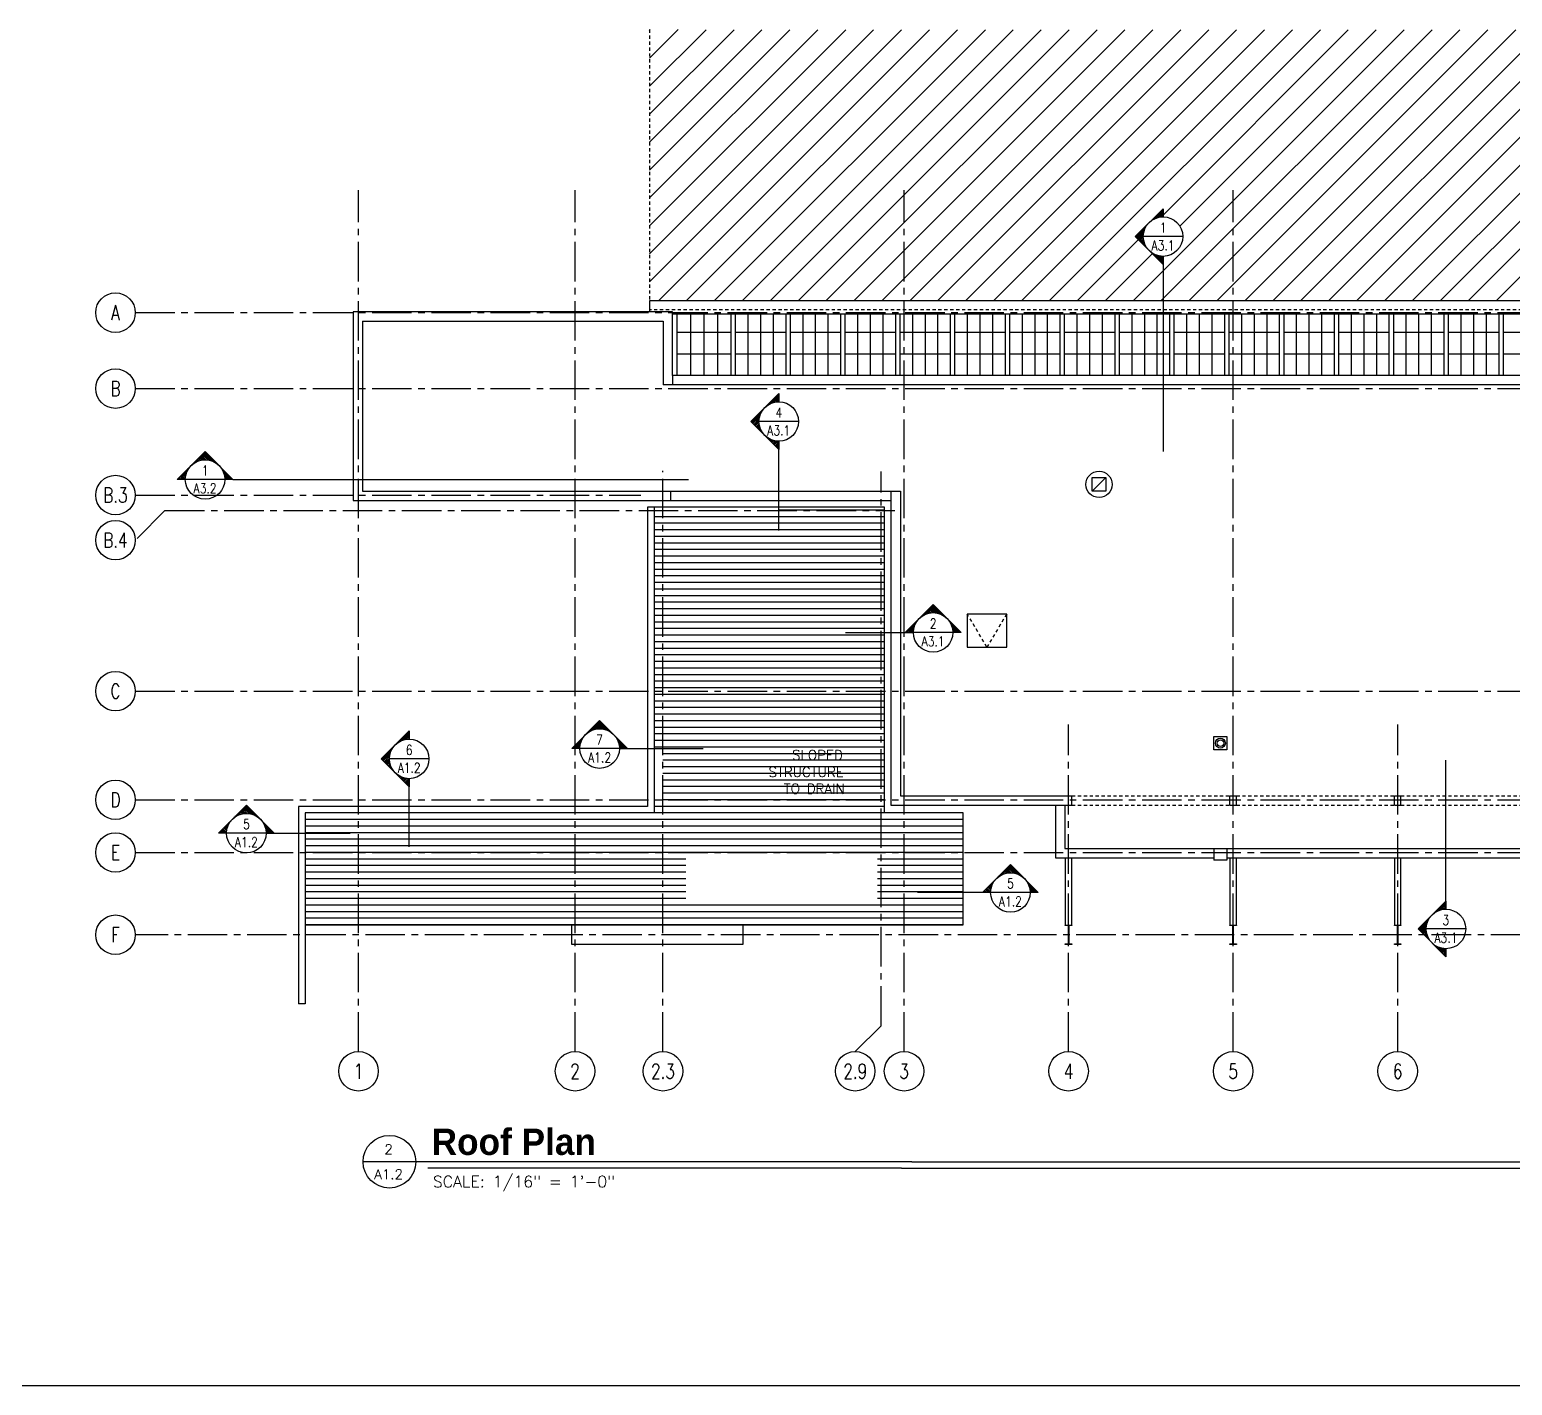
# Model space of a CAD drawing. Header units: inches. Extents: x 0 to 10293, y 0 to 4182.
# Drawn here: x 7161 to 8513, y 0 to 1236 of the extents above; entities that cross this region are included whole.
import ezdxf
from ezdxf.enums import TextEntityAlignment as Align

# ---------------------------------------------------------------- set-up
doc = ezdxf.new("R2010")
doc.units = ezdxf.units.IN
doc.header["$LTSCALE"] = 48
doc.header["$MEASUREMENT"] = 0
doc.linetypes.add('CENTER2', pattern=[1.125, 0.75, -0.125, 0.125, -0.125])
doc.linetypes.add('HIDDEN3', pattern=[0.1125, 0.0625, -0.05])
doc.styles.add('BOLD', font='bold.shx', dxfattribs={"height": 18})
doc.styles.add('NOTES', font='simplex.shx')
doc.styles.add('SIMPLEX', font='SIMPLEX.SHX')

# ---------------------------------------------------------------- blocks, each defined once
blk = doc.blocks.new('STDTITLE')
at = {"color": 5}
blk.add_line((10.421, 0), (0, 0), dxfattribs=at)
at = {"color": 4}
blk.add_line((10.225, -0.12), (1.227, -0.12), dxfattribs=at)
at = {"color": 5}
blk.add_circle((0.5, 0), 0.5, dxfattribs=at)
at = {"color": 4, "flags": 12}
for tag, p, height, style in [('TITLE2', (1.302, 0.78), 0.5, 'BOLD'), ('TITLE1', (1.302, 0.128), 0.5, 'BOLD'), ('SCALE', (1.326, -0.486), 0.219, 'SIMPLEX')]:
    blk.add_attdef(tag, p, '', height=height, dxfattribs=dict(at, style=style))
at = {"color": 4, "style": 'SIMPLEX', "flags": 12}
for tag, p in [('INFORMATION3', (10.222, 0.791)), ('INFORMATION2', (10.222, 0.462)), ('INFORMATION1', (10.222, 0.133))]:
    blk.add_attdef(tag, text='', height=0.188, dxfattribs=at).set_placement(p, align=Align.RIGHT)
blk.add_attdef('DETNO', text='', height=0.188, dxfattribs=at).set_placement((0.484, 0.142), align=Align.CENTER)
blk.add_attdef('SHTNO', text='', height=0.188, dxfattribs=at).set_placement((0.484, -0.145), align=Align.TOP_CENTER)
blk = doc.blocks.new('WallSection-Tag-Up')
at = {"color": 3}
for p, q in [((-0.265, 0), (0, 0.265)), ((-0.117, 0.147), (-0.118, 0.148)), ((-0.108, 0.153), (-0.11, 0.155)), ((-0.099, 0.159), (-0.103, 0.163)), ((-0.09, 0.165), (-0.095, 0.17)), ((-0.08, 0.17), (-0.088, 0.178)), ((-0.069, 0.174), (-0.08, 0.185)), ((-0.058, 0.178), (-0.072, 0.193)), ((-0.046, 0.182), (-0.065, 0.2)), ((-0.034, 0.185), (-0.057, 0.208)), ((-0.021, 0.186), (-0.05, 0.215)), ((-0.007, 0.188), (-0.042, 0.223)), ((0.008, 0.187), (-0.035, 0.231)), ((0.025, 0.186), (-0.027, 0.238)), ((0.043, 0.183), (-0.02, 0.246)), ((0.065, 0.176), (-0.012, 0.253)), ((0.093, 0.163), (-0.005, 0.261)), ((0, 0.265), (0.265, 0)), ((-0.188, 0), (-0.265, 0)), ((-0.241, 0), (-0.253, 0.012)), ((-0.226, 0), (-0.246, 0.02)), ((-0.211, 0), (-0.238, 0.027)), ((-0.196, 0), (-0.231, 0.035)), ((-0.188, 0.007), (-0.223, 0.042)), ((-0.186, 0.021), (-0.215, 0.05)), ((-0.185, 0.034), (-0.208, 0.057)), ((-0.182, 0.046), (-0.2, 0.065)), ((-0.178, 0.058), (-0.193, 0.072)), ((0.188, 0), (-0.188, 0)), ((-0.174, 0.069), (-0.185, 0.08)), ((-0.17, 0.08), (-0.178, 0.088)), ((-0.165, 0.09), (-0.17, 0.095)), ((-0.159, 0.099), (-0.163, 0.103)), ((-0.153, 0.108), (-0.155, 0.11)), ((-0.147, 0.117), (-0.148, 0.118)), ((-0.14, 0.125), (-0.14, 0.125)), ((-0.125, 0.14), (-0.125, 0.14)), ((0.256, 0), (0.163, 0.093)), ((0.241, 0), (0.176, 0.065)), ((0.226, 0), (0.183, 0.043)), ((0.211, 0), (0.186, 0.025)), ((0.196, 0), (0.187, 0.008)), ((0.265, 0), (0.188, 0))]:
    blk.add_line(p, q, dxfattribs=at)
blk.add_circle((0, 0), 0.188, dxfattribs=at)
at = {"color": 3, "style": 'SIMPLEX', "width": 0.8}
blk.add_attdef('LOCATION', text='', height=0.0938, dxfattribs=at).set_placement((0, 0.038), align=Align.CENTER)
blk.add_attdef('SHEET', text='', height=0.0938, dxfattribs=at).set_placement((0, -0.038), align=Align.TOP_CENTER)
blk = doc.blocks.new('WallSection-Tag-Left')
at = {"color": 3}
for p, q in [((-0.265, 0), (0, 0.265)), ((0, 0.256), (-0.093, 0.163)), ((0, 0.241), (-0.065, 0.176)), ((0, 0.226), (-0.043, 0.183)), ((0, 0.211), (-0.025, 0.186)), ((0, 0.196), (-0.008, 0.187)), ((0, 0.265), (0, 0.188)), ((0, -0.265), (-0.265, 0)), ((-0.163, 0.093), (-0.261, -0.005)), ((-0.176, 0.065), (-0.253, -0.012)), ((-0.183, 0.043), (-0.246, -0.02)), ((-0.186, 0.025), (-0.238, -0.027)), ((-0.187, 0.008), (-0.231, -0.035)), ((0.188, 0), (-0.188, 0)), ((-0.188, -0.007), (-0.223, -0.042)), ((-0.186, -0.021), (-0.215, -0.05)), ((-0.185, -0.034), (-0.208, -0.057)), ((-0.182, -0.046), (-0.2, -0.065)), ((-0.178, -0.058), (-0.193, -0.072)), ((-0.174, -0.069), (-0.185, -0.08)), ((-0.17, -0.08), (-0.178, -0.088)), ((-0.165, -0.09), (-0.17, -0.095)), ((-0.159, -0.099), (-0.163, -0.103)), ((-0.153, -0.108), (-0.155, -0.11)), ((-0.147, -0.117), (-0.148, -0.118)), ((-0.14, -0.125), (-0.14, -0.125)), ((-0.125, -0.14), (-0.125, -0.14)), ((-0.117, -0.147), (-0.118, -0.148)), ((-0.108, -0.153), (-0.11, -0.155)), ((-0.099, -0.159), (-0.103, -0.163)), ((-0.09, -0.165), (-0.095, -0.17)), ((-0.08, -0.17), (-0.088, -0.178)), ((-0.069, -0.174), (-0.08, -0.185)), ((-0.058, -0.178), (-0.072, -0.193)), ((-0.046, -0.182), (-0.065, -0.2)), ((-0.034, -0.185), (-0.057, -0.208)), ((-0.021, -0.186), (-0.05, -0.215)), ((-0.007, -0.188), (-0.042, -0.223)), ((0, -0.196), (-0.035, -0.231)), ((0, -0.211), (-0.027, -0.238)), ((0, -0.226), (-0.02, -0.246)), ((0, -0.241), (-0.012, -0.253)), ((0, -0.188), (0, -0.265))]:
    blk.add_line(p, q, dxfattribs=at)
blk.add_circle((0, 0), 0.188, dxfattribs=at)
at = {"color": 3, "style": 'SIMPLEX', "width": 0.8}
blk.add_attdef('LOCATION', text='', height=0.0938, dxfattribs=at).set_placement((0, 0.038), align=Align.CENTER)
blk.add_attdef('SHEET', text='', height=0.0938, dxfattribs=at).set_placement((0, -0.038), align=Align.TOP_CENTER)
blk = doc.blocks.new('DTLNOTE')
blk.add_line((0.5, 0), (-0.5, 0))
blk.add_circle((0, 0), 0.5)
at = {"style": 'SIMPLEX', "width": 0.8}
blk.add_attdef('LOCATION', text='', height=0.25, dxfattribs=at).set_placement((0, 0.1), align=Align.CENTER)
blk.add_attdef('SHEET', text='', height=0.25, dxfattribs=at).set_placement((0, -0.1), align=Align.TOP_CENTER)
blk = doc.blocks.new('DTLARROW')
for p, q in [((0, 0.707), (0.707, 0)), ((0, 0.5), (0, 0.707)), ((0, 0.642), (0.033, 0.674)), ((0, 0.602), (0.053, 0.654)), ((0, 0.561), (0.073, 0.634)), ((0, 0.521), (0.093, 0.614)), ((0.018, 0.5), (0.113, 0.594)), ((0.056, 0.497), (0.133, 0.574)), ((0.091, 0.492), (0.153, 0.554)), ((0.124, 0.484), (0.173, 0.534)), ((0.155, 0.475), (0.193, 0.514)), ((0.184, 0.465), (0.213, 0.494)), ((0.212, 0.453), (0.233, 0.474)), ((0.239, 0.439), (0.253, 0.454)), ((0.264, 0.425), (0.273, 0.434)), ((0.288, 0.409), (0.293, 0.414)), ((0.311, 0.391), (0.313, 0.394)), ((0.707, 0), (0, -0.707)), ((0.333, 0.373), (0.334, 0.374)), ((0.373, 0.333), (0.374, 0.334)), ((0.391, 0.311), (0.394, 0.313)), ((0.409, 0.288), (0.414, 0.293)), ((0.425, 0.264), (0.434, 0.273)), ((0.435, -0.247), (0.694, 0.013)), ((0.439, 0.239), (0.454, 0.253)), ((0.453, 0.212), (0.474, 0.233)), ((0.465, 0.184), (0.494, 0.213)), ((0.469, -0.172), (0.674, 0.033)), ((0.475, 0.155), (0.514, 0.193)), ((0.484, 0.124), (0.534, 0.173)), ((0.487, -0.115), (0.654, 0.053)), ((0.492, 0.091), (0.554, 0.153)), ((0.496, -0.066), (0.634, 0.073)), ((0.497, 0.056), (0.574, 0.133)), ((0.5, 0.018), (0.594, 0.113)), ((0.5, -0.022), (0.614, 0.093)), ((0, -0.682), (0.247, -0.435)), ((0, -0.642), (0.172, -0.469)), ((0, -0.602), (0.115, -0.487)), ((0, -0.561), (0.066, -0.496)), ((0, -0.521), (0.022, -0.5)), ((0, -0.707), (0, -0.5))]:
    blk.add_line(p, q)

msp = doc.modelspace()

# ---------------------------------------------------------------- hatches: boundary and pattern name
h = msp.add_hatch()
h.set_pattern_fill('ANSI31', color=2, scale=144, style=0)
h.paths.add_polyline_path([(9811.52311, 1235.41194), (7726.27311, 1235.67043), (7726.27311, 988.47516), (8194.3481, 988.47516), (8194.3481, 1021.60256), (8168.89225, 1047.05841), (8194.3481, 1072.51425), (8194.3481, 1065.05725, -0.4142135624), (8212.34694, 1047.05841, -0.4014812646), (8195.13378, 1029.07673), (8194.3481, 1028.29105), (8194.3481, 1021.60256), (8194.3481, 988.47516), (9503.60644, 988.47516), (9503.60644, 1035.97516), (9811.52311, 1035.97516)])
h.paths.add_polyline_path([(8721.54184, 1024.20655), (8761.39898, 1024.20655), (8761.39898, 1037.70655), (8721.54184, 1037.70655)], flags=24)
h.paths.add_polyline_path([(8721.54184, 1038.77798), (8826.00613, 1038.77798), (8826.00613, 1052.27798), (8721.54184, 1052.27798)], flags=24)
h.paths.add_polyline_path([(8721.22041, 1053.34941), (8838.54184, 1053.34941), (8838.54184, 1066.84941), (8721.22041, 1066.84941)], flags=24)
h.paths.add_polyline_path([(8720.83431, 1083.21459), (8800.22717, 1083.21459), (8800.22717, 1096.71459), (8720.83431, 1096.71459)], flags=24)
h = msp.add_hatch()
h.set_pattern_fill('ANSI31', color=256, scale=48, angle=315, style=0)
h.paths.add_polyline_path([(7937.27311, 797.47516), (7738.46061, 797.47516), (7738.46061, 632.72516), (7937.27311, 632.72516)])
h.paths.add_polyline_path([(7738.46061, 797.47516), (7730.27311, 797.47516), (7730.27311, 632.72516), (7738.46061, 632.72516)])
h.paths.add_polyline_path([(7738.46061, 632.72516), (7730.27311, 632.72516), (7730.27311, 580.41746), (7738.46061, 580.41746)])
h.paths.add_polyline_path([(7937.27311, 632.72516), (7738.46061, 632.72516), (7738.46061, 533.72516), (7937.27311, 533.72516)])
h.paths.add_polyline_path([(7940.27311, 632.72516), (7937.27311, 632.72516), (7937.27311, 533.72516), (7940.27311, 533.72516)])
h.paths.add_polyline_path([(7940.27311, 686.29283), (7937.27311, 686.29283), (7937.27311, 632.72516), (7940.27311, 632.72516)])
h.paths.add_polyline_path([(7940.27311, 797.47516), (7937.27311, 797.47516), (7937.27311, 686.29283), (7940.27311, 686.29283)])
h.paths.add_polyline_path([(7940.27311, 800.47516), (7937.27311, 800.47516), (7937.27311, 797.47516), (7940.27311, 797.47516)])
h.paths.add_polyline_path([(7937.27311, 800.47516), (7843.99111, 800.47516), (7843.99111, 797.47516), (7937.27311, 797.47516)])
h.paths.add_polyline_path([(8012.27311, 521.72516), (7958.27311, 521.72516), (7958.27311, 485.72516), (8012.27311, 485.72516)])
h.paths.add_polyline_path([(8012.27311, 485.72516), (7958.27311, 485.72516), (7958.27311, 419.72516), (8012.27311, 419.72516)])
h.paths.add_polyline_path([(7958.27311, 485.72516), (7937.27311, 485.72516), (7937.27311, 419.72516), (7958.27311, 419.72516)])
h.paths.add_polyline_path([(7958.27311, 521.72516), (7940.27311, 521.72516), (7940.27311, 533.72516), (7937.27311, 533.72516), (7937.27311, 485.72516), (7958.27311, 485.72516)])
h.paths.add_polyline_path([(7937.27311, 533.72516), (7738.46061, 533.72516), (7738.46061, 485.72516), (7937.27311, 485.72516)])
h.paths.add_polyline_path([(7738.46061, 533.72516), (7730.27311, 533.72516), (7730.27311, 521.72516), (7658.27311, 521.72516), (7658.27311, 485.72516), (7738.46061, 485.72516)])
h.paths.add_polyline_path([(7738.46061, 485.72516), (7658.27311, 485.72516), (7658.27311, 419.72516), (7738.46061, 419.72516)])
h.paths.add_polyline_path([(7658.27311, 485.72516), (7460.89811, 485.72516), (7460.89811, 419.72516), (7658.27311, 419.72516)])
h.paths.add_polyline_path([(7658.27311, 521.72516), (7460.89811, 521.72516), (7460.89811, 485.72516), (7658.27311, 485.72516)])
h.paths.add_polyline_path([(7460.89811, 521.72516), (7412.27311, 521.72516), (7412.27311, 485.72516), (7460.89811, 485.72516)])
h.paths.add_polyline_path([(7460.89811, 485.72516), (7412.27311, 485.72516), (7412.27311, 419.72516), (7460.89811, 419.72516)])
h.paths.add_polyline_path([(7825.66387, 552.36909), (7905.59244, 552.36909), (7905.59244, 565.86909), (7825.66387, 565.86909)], flags=24)
h.paths.add_polyline_path([(7851.77733, 567.74945), (7904.7059, 567.74945), (7904.7059, 581.24945), (7851.77733, 581.24945)], flags=24)
h.paths.add_polyline_path([(7839.83613, 536.98873), (7906.47898, 536.98873), (7906.47898, 550.48873), (7839.83613, 550.48873)], flags=24)
h.paths.add_polyline_path([(7937.27311, 485.72516), (7738.46061, 485.72516), (7738.46061, 419.72516), (7937.27311, 419.72516)])
h.paths.add_polyline_path([(7759.33699, 438.57482), (7759.33699, 481.33056), (7933.96618, 481.33056), (7933.96618, 438.57482)])

# ---------------------------------------------------------------- linework, layer by layer
at = {"linetype": 'CENTER2'}
for p, q in [((7460.89811, 304.26874), (7460.89811, 1089.4481)), ((7658.27311, 304.26874), (7658.27311, 1089.4481)), ((7958.27311, 304.26874), (7958.27311, 1089.4481)), ((8258.27311, 304.26874), (8258.27311, 1089.4481)), ((7257.30524, 977.72516), (10257.24701, 977.72516)), ((7257.30524, 908.47516), (10257.24701, 908.47516)), ((7738.46061, 304.26874), (7738.46061, 833.69778)), ((7937.27311, 327.83137), (7937.27311, 832.97594)), ((7257.30524, 811.47516), (7718.27311, 811.47516)), ((7284.4414, 797.47516), (7257.30524, 770.339)), ((7284.4414, 797.47516), (7949.7908, 797.47516)), ((7257.30524, 632.72516), (10257.24701, 632.72516)), ((8108.27311, 304.26874), (8108.27311, 602.20021)), ((8408.27311, 304.26874), (8408.27311, 602.20021)), ((7257.30524, 533.72516), (10257.24701, 533.72516)), ((7257.30524, 485.72516), (10257.24701, 485.72516)), ((10257.24701, 410.72516), (7257.30524, 410.72516)), ((7913.71048, 304.26874), (7937.27311, 327.83137))]:
    msp.add_line(p, q, dxfattribs=at)
for p, q in [((9503.60644, 988.47516), (7726.27311, 988.47516)), ((7726.27311, 988.47516), (7726.27311, 978.47516)), ((7455.89811, 978.47516), (7455.89811, 806.47516)), ((7747.27311, 978.47516), (7455.89811, 978.47516)), ((7747.27311, 920.47516), (7747.27311, 978.47516)), ((9454.64811, 976.47516), (7747.27311, 976.47516)), ((7751.27311, 920.47516), (7751.27311, 976.47516)), ((7763.74509, 920.47516), (7763.74509, 976.47516)), ((7775.99207, 920.47516), (7775.99207, 976.47516)), ((7788.53786, 920.47516), (7788.53786, 976.47516)), ((7800.64811, 920.47516), (7800.64811, 976.47516)), ((7804.64811, 920.47516), (7804.64811, 976.47516)), ((7816.14811, 920.47516), (7816.14811, 976.47516)), ((7827.64811, 920.47516), (7827.64811, 976.47516)), ((7839.14811, 920.47516), (7839.14811, 976.47516)), ((7850.64811, 920.47516), (7850.64811, 976.47516)), ((7854.64811, 920.47516), (7854.64811, 976.47516)), ((7866.14811, 920.47516), (7866.14811, 976.47516)), ((7877.64811, 920.47516), (7877.64811, 976.47516)), ((7889.14811, 920.47516), (7889.14811, 976.47516)), ((7900.64811, 920.47516), (7900.64811, 976.47516)), ((7904.64811, 920.47516), (7904.64811, 976.47516)), ((7916.14811, 920.47516), (7916.14811, 976.47516)), ((7927.64811, 920.47516), (7927.64811, 976.47516)), ((7939.14811, 920.47516), (7939.14811, 976.47516)), ((7950.64811, 920.47516), (7950.64811, 976.47516)), ((7954.64811, 920.47516), (7954.64811, 976.47516)), ((7966.14811, 920.47516), (7966.14811, 976.47516)), ((7977.64811, 920.47516), (7977.64811, 976.47516)), ((7989.14811, 920.47516), (7989.14811, 976.47516)), ((8000.64811, 920.47516), (8000.64811, 976.47516)), ((8004.64811, 920.47516), (8004.64811, 976.47516)), ((8016.14811, 920.47516), (8016.14811, 976.47516)), ((8027.64811, 920.47516), (8027.64811, 976.47516)), ((8039.14811, 920.47516), (8039.14811, 976.47516)), ((8050.64811, 920.47516), (8050.64811, 976.47516)), ((8054.64811, 920.47516), (8054.64811, 976.47516)), ((8066.14811, 920.47516), (8066.14811, 976.47516)), ((8077.64811, 920.47516), (8077.64811, 976.47516)), ((8089.14811, 920.47516), (8089.14811, 976.47516)), ((8100.64811, 920.47516), (8100.64811, 976.47516)), ((8104.64811, 920.47516), (8104.64811, 976.47516)), ((8116.14811, 920.47516), (8116.14811, 976.47516)), ((8127.64811, 920.47516), (8127.64811, 976.47516)), ((8139.14811, 920.47516), (8139.14811, 976.47516)), ((8150.64811, 920.47516), (8150.64811, 976.47516)), ((8154.64811, 920.47516), (8154.64811, 976.47516)), ((8166.14811, 920.47516), (8166.14811, 976.47516)), ((8177.64811, 920.47516), (8177.64811, 976.47516)), ((8189.14811, 920.47516), (8189.14811, 976.47516)), ((8200.64811, 920.47516), (8200.64811, 976.47516)), ((8204.64811, 920.47516), (8204.64811, 976.47516)), ((8216.14811, 920.47516), (8216.14811, 976.47516)), ((8227.64811, 920.47516), (8227.64811, 976.47516)), ((8239.14811, 920.47516), (8239.14811, 976.47516)), ((8250.64811, 920.47516), (8250.64811, 976.47516)), ((8254.64811, 920.47516), (8254.64811, 976.47516)), ((8266.14811, 920.47516), (8266.14811, 976.47516)), ((8277.64811, 920.47516), (8277.64811, 976.47516)), ((8289.14811, 920.47516), (8289.14811, 976.47516)), ((8300.64811, 920.47516), (8300.64811, 976.47516)), ((8304.64811, 920.47516), (8304.64811, 976.47516)), ((8316.14811, 920.47516), (8316.14811, 976.47516)), ((8327.64811, 920.47516), (8327.64811, 976.47516)), ((8339.14811, 920.47516), (8339.14811, 976.47516)), ((8350.64811, 920.47516), (8350.64811, 976.47516)), ((8354.64811, 920.47516), (8354.64811, 976.47516)), ((8366.14811, 920.47516), (8366.14811, 976.47516)), ((8377.64811, 920.47516), (8377.64811, 976.47516)), ((8389.14811, 920.47516), (8389.14811, 976.47516)), ((8400.64811, 920.47516), (8400.64811, 976.47516)), ((8404.64811, 920.47516), (8404.64811, 976.47516)), ((8416.14811, 920.47516), (8416.14811, 976.47516)), ((8427.64811, 920.47516), (8427.64811, 976.47516)), ((8439.14811, 920.47516), (8439.14811, 976.47516)), ((8450.64811, 920.47516), (8450.64811, 976.47516)), ((8454.64811, 920.47516), (8454.64811, 976.47516)), ((8466.14811, 920.47516), (8466.14811, 976.47516)), ((8477.64811, 920.47516), (8477.64811, 976.47516)), ((8489.14811, 920.47516), (8489.14811, 976.47516)), ((8500.64811, 920.47516), (8500.64811, 976.47516)), ((8504.64811, 920.47516), (8504.64811, 976.47516)), ((7464.52311, 969.85016), (7738.64811, 969.85016)), ((7464.52311, 969.85016), (7464.52311, 815.10016)), ((7738.64811, 969.85016), (7738.64811, 911.85016)), ((7751.27311, 959.80849), (7800.64811, 959.80849)), ((7804.64811, 959.80849), (7850.64811, 959.80849)), ((7854.64811, 959.80849), (7900.64811, 959.80849)), ((7904.64811, 959.80849), (7950.64811, 959.80849)), ((7954.64811, 959.80849), (8000.64811, 959.80849)), ((8004.64811, 959.80849), (8050.64811, 959.80849)), ((8054.64811, 959.80849), (8100.64811, 959.80849)), ((8104.64811, 959.80849), (8150.64811, 959.80849)), ((8154.64811, 959.80849), (8200.64811, 959.80849)), ((8204.64811, 959.80849), (8250.64811, 959.80849)), ((8254.64811, 959.80849), (8300.64811, 959.80849)), ((8304.64811, 959.80849), (8350.64811, 959.80849)), ((8354.64811, 959.80849), (8400.64811, 959.80849)), ((8404.64811, 959.80849), (8450.64811, 959.80849)), ((8454.64811, 959.80849), (8500.64811, 959.80849)), ((8504.64811, 959.80849), (8550.64811, 959.80849)), ((7751.27311, 940.14182), (7800.64811, 940.14182)), ((7804.64811, 940.14182), (7850.64811, 940.14182)), ((7854.64811, 940.14182), (7900.64811, 940.14182)), ((7904.64811, 940.14182), (7950.64811, 940.14182)), ((7954.64811, 940.14182), (8000.64811, 940.14182)), ((8004.64811, 940.14182), (8050.64811, 940.14182)), ((8054.64811, 940.14182), (8100.64811, 940.14182)), ((8104.64811, 940.14182), (8150.64811, 940.14182)), ((8154.64811, 940.14182), (8200.64811, 940.14182)), ((8204.64811, 940.14182), (8250.64811, 940.14182)), ((8254.64811, 940.14182), (8300.64811, 940.14182)), ((8304.64811, 940.14182), (8350.64811, 940.14182)), ((8354.64811, 940.14182), (8400.64811, 940.14182)), ((8404.64811, 940.14182), (8450.64811, 940.14182)), ((8454.64811, 940.14182), (8500.64811, 940.14182)), ((8504.64811, 940.14182), (8550.64811, 940.14182)), ((7747.27311, 920.47516), (7747.27311, 911.85016)), ((9454.64811, 920.47516), (7747.27311, 920.47516)), ((7747.27311, 911.85016), (7738.64811, 911.85016)), ((9454.64811, 911.85016), (7747.27311, 911.85016)), ((8142.23968, 827.47337), (8129.73968, 814.97337)), ((7464.52311, 815.10016), (7745.27311, 815.10016)), ((7745.27311, 815.10016), (7745.27311, 806.47516)), ((7745.27311, 815.10016), (7946.27311, 815.10016)), ((7946.27311, 815.10016), (7946.27311, 528.72516)), ((7946.27311, 815.10016), (7954.89811, 815.10016)), ((7954.89811, 815.10016), (7954.89811, 537.35016)), ((7455.89811, 806.47516), (7745.27311, 806.47516)), ((7940.27311, 800.47516), (7724.27311, 800.47516)), ((7724.27311, 800.47516), (7724.27311, 527.72516)), ((7730.27311, 800.47516), (7730.27311, 521.72516)), ((7745.27311, 806.47516), (7946.27311, 806.47516)), ((7940.27311, 521.72516), (7940.27311, 800.47516)), ((7724.27311, 527.72516), (7406.27311, 527.72516)), ((7406.27311, 527.72516), (7406.27311, 347.72516)), ((7946.27311, 528.72516), (8111.27311, 528.72516)), ((7954.89811, 537.35016), (8111.27311, 537.35016)), ((8096.27311, 528.72516), (8096.27311, 480.72516)), ((8104.89811, 528.72516), (8104.89811, 489.35016)), ((8111.27311, 528.72516), (8111.27311, 537.35016)), ((8255.27311, 528.72516), (8255.27311, 537.35016)), ((8255.27311, 537.35016), (8261.27311, 537.35016)), ((8255.27311, 528.72516), (8261.27311, 528.72516)), ((8261.27311, 528.72516), (8261.27311, 537.35016)), ((8405.27311, 528.72516), (8405.27311, 537.35016)), ((8405.27311, 537.35016), (8411.27311, 537.35016)), ((8405.27311, 528.72516), (8411.27311, 528.72516)), ((8411.27311, 528.72516), (8411.27311, 537.35016)), ((7730.27311, 521.72516), (7412.27311, 521.72516)), ((7412.27311, 521.72516), (7412.27311, 347.72516)), ((8012.27311, 521.72516), (7940.27311, 521.72516)), ((8012.27311, 419.72516), (8012.27311, 521.72516)), ((8104.89811, 489.35016), (8240.65895, 489.35016)), ((8240.65895, 489.35016), (8240.65895, 478.72516)), ((8240.65895, 489.35016), (8252.65895, 489.35016)), ((8252.65895, 489.35016), (8252.65895, 478.72516)), ((8252.65895, 489.35016), (8991.03395, 489.35016)), ((8096.27311, 480.72516), (8240.65895, 480.72516)), ((8252.65895, 478.72516), (8240.65895, 478.72516)), ((8252.65895, 480.72516), (8991.03395, 480.72516)), ((7412.27311, 419.72516), (8012.27311, 419.72516)), ((7412.27311, 347.72516), (7406.27311, 347.72516))]:
    msp.add_line(p, q)
at = {"linetype": 'HIDDEN3'}
for p, q in [((8033.81156, 672.95934), (8015.81156, 702.95934)), ((8051.81156, 702.95934), (8033.81156, 672.95934)), ((8111.27311, 537.35016), (8255.27311, 537.35016)), ((8111.27311, 528.72516), (8255.27311, 528.72516)), ((8261.27311, 537.35016), (8405.27311, 537.35016)), ((8261.27311, 528.72516), (8405.27311, 528.72516)), ((8411.27311, 537.35016), (8555.27311, 537.35016)), ((8411.27311, 528.72516), (8555.27311, 528.72516))]:
    msp.add_line(p, q, dxfattribs=at)
at = {"color": 2, "linetype": 'HIDDEN3', "flags": 128}
msp.add_lwpolyline([(7726.27311, 1235.67043), (7726.27311, 980.47516), (9511.60644, 980.47516), (9511.60644, 1027.97516), (9811.52311, 1027.97516), (9811.52311, 1235.41194)], dxfattribs=at)
for points in [[(8129.73968, 827.47337), (8142.23968, 827.47337), (8142.23968, 814.97337), (8129.73968, 814.97337)], [(7655.42311, 419.72516), (7811.27311, 419.72516), (7811.27311, 401.72516), (7655.42311, 401.72516)]]:
    msp.add_lwpolyline(points, close=True)
at = {"flags": 128}
msp.add_lwpolyline([(8015.81156, 702.95934), (8015.81156, 672.95934), (8051.81156, 672.95934), (8051.81156, 702.95934)], close=True, dxfattribs=at)
msp.add_lwpolyline([(8240.65895, 591.35016), (8252.65895, 591.35016), (8252.65895, 579.35016), (8240.65895, 579.35016), (8240.65895, 591.35016)])
for points in [[(8105.27311, 480.72516), (8105.27311, 419.57516), (8111.27311, 419.57516), (8111.27311, 480.72516)], [(8255.27311, 480.72516), (8255.27311, 419.57516), (8261.27311, 419.57516), (8261.27311, 480.72516)], [(8405.27311, 480.72516), (8405.27311, 419.57516), (8411.27311, 419.57516), (8411.27311, 480.72516)]]:
    msp.add_lwpolyline(points, dxfattribs=at)
at = {"linetype": 'Continuous', "flags": 128}
for points in [[(8105.27311, 419.57516), (8111.27311, 419.57516), (8111.27311, 419.15016), (8108.68561, 419.15016, 0.4142135624), (8108.42311, 418.88766), (8108.42311, 402.56266, 0.4142135624), (8108.68561, 402.30016), (8111.27311, 402.30016), (8111.27311, 401.87516), (8105.27311, 401.87516), (8105.27311, 402.30016), (8107.86061, 402.30016, 0.4142135624), (8108.12311, 402.56266), (8108.12311, 418.88766, 0.4142135624), (8107.86061, 419.15016), (8105.27311, 419.15016), (8105.27311, 419.57516)], [(8255.27311, 419.57516), (8261.27311, 419.57516), (8261.27311, 419.15016), (8258.68561, 419.15016, 0.4142135624), (8258.42311, 418.88766), (8258.42311, 402.56266, 0.4142135624), (8258.68561, 402.30016), (8261.27311, 402.30016), (8261.27311, 401.87516), (8255.27311, 401.87516), (8255.27311, 402.30016), (8257.86061, 402.30016, 0.4142135624), (8258.12311, 402.56266), (8258.12311, 418.88766, 0.4142135624), (8257.86061, 419.15016), (8255.27311, 419.15016), (8255.27311, 419.57516)], [(8405.27311, 419.57516), (8411.27311, 419.57516), (8411.27311, 419.15016), (8408.68561, 419.15016, 0.4142135624), (8408.42311, 418.88766), (8408.42311, 402.56266, 0.4142135624), (8408.68561, 402.30016), (8411.27311, 402.30016), (8411.27311, 401.87516), (8405.27311, 401.87516), (8405.27311, 402.30016), (8407.86061, 402.30016, 0.4142135624), (8408.12311, 402.56266), (8408.12311, 418.88766, 0.4142135624), (8407.86061, 419.15016), (8405.27311, 419.15016), (8405.27311, 419.57516)]]:
    msp.add_lwpolyline(points, format="xyb", close=True, dxfattribs=at)
at = {"linetype": 'Continuous'}
for centre in [(7239.29084, 977.72516), (7239.29084, 908.47516), (7239.29084, 811.47516), (7239.29084, 770.339), (7239.29084, 632.72516), (7239.29084, 533.72516), (7239.29084, 485.72516), (7239.29084, 410.72516), (7460.89811, 286.25434), (7658.27311, 286.25434), (7738.46061, 286.25434), (7913.71048, 286.25434), (7958.27311, 286.25434), (8108.27311, 286.25434), (8258.27311, 286.25434), (8408.27311, 286.25434)]:
    msp.add_circle(centre, 18.0144, dxfattribs=at)
for centre, radius in [((8135.98968, 821.22337), 12), ((8246.65895, 585.35016), 4.5), ((8246.65895, 585.35016), 3)]:
    msp.add_circle(centre, radius)
at = {"layer": 'Defpoints'}
for p, q in [((8194.3481, 1021.60256), (8194.3481, 851.15165)), ((7843.99111, 779.26978), (7843.99111, 854.29619)), ((7346.44314, 825.71583), (7761.58669, 825.71583)), ((7904.89725, 686.29283), (7965.82207, 686.29283)), ((7698.51561, 580.41746), (7775.17884, 580.41746)), ((8452.29242, 441.43281), (8452.29242, 569.80484)), ((7507.06779, 490.91718), (7507.06779, 545.53509)), ((7376.47729, 503.31954), (7453.14051, 503.31954)), ((8029.73234, 449.23951), (7970.56729, 449.23951)), ((7965.27873, 203.82525), (9975.71044, 203.82525)), ((7955.8562, 198.07297), (9967.72562, 198.07297)), ((0, 0), (10200, 0))]:
    msp.add_line(p, q, dxfattribs=at)

# ---------------------------------------------------------------- block references
at = {"layer": 'Defpoints', "xscale": 36, "yscale": 36, "zscale": 36}
for p, rotation in [((8194.3481, 1047.05841), 179.9999999999976), ((7843.99111, 878.4951), 179.9999999999976), ((7320.9873, 825.71583), 89.9999999999971), ((7984.71147, 686.29283), 89.9999999999971), ((8452.29242, 415.97696), 179.9999999999976)]:
    msp.add_blockref('DTLARROW', p, dxfattribs=dict(at, rotation=rotation))
at = {"layer": 'Defpoints'}
for name, p, xscale, yscale, zscale, values in [('DTLNOTE', (8194.3481, 1047.05841), 36, 36, 36, {'LOCATION': '1', 'SHEET': 'A3.1'}), ('DTLNOTE', (7843.99111, 878.4951), 36, 36, 36, {'LOCATION': '4', 'SHEET': 'A3.1'}), ('DTLNOTE', (7320.9873, 825.71583), 36, 36, 36, {'LOCATION': '1', 'SHEET': 'A3.2'}), ('DTLNOTE', (7984.71147, 686.29283), 36, 36, 36, {'LOCATION': '2', 'SHEET': 'A3.1'}), ('WallSection-Tag-Left', (7507.06779, 571.0113), 96, 96, 96, {'LOCATION': '6', 'SHEET': 'A1.2'}), ('WallSection-Tag-Up', (7680.69001, 580.41746), 96, 96, 96, {'LOCATION': '7', 'SHEET': 'A1.2'}), ('WallSection-Tag-Up', (7358.65169, 503.31954), 96, 96, 96, {'LOCATION': '5', 'SHEET': 'A1.2'}), ('WallSection-Tag-Up', (8055.20855, 449.23951), 96, 96, 96, {'LOCATION': '5', 'SHEET': 'A1.2'}), ('DTLNOTE', (8452.29242, 415.97696), 36, 36, 36, {'LOCATION': '3', 'SHEET': 'A3.1'})]:
    msp.add_blockref(name, p, dxfattribs=dict(at, xscale=xscale, yscale=yscale, zscale=zscale)).add_auto_attribs(values)
ref = msp.add_blockref('STDTITLE', (7465.0489, 203.82525), dxfattribs=dict(at, xscale=48, yscale=48, zscale=48))
ref.add_attrib('DETNO', '2', dxfattribs={"layer": '0', "color": 4, "height": 9.0036, "style": 'SIMPLEX', "flags": 12}).set_placement((7488.30202, 210.61748), align=Align.CENTER)
ref.add_attrib('SHTNO', 'A1.2', dxfattribs={"layer": '0', "color": 4, "height": 9.0036, "style": 'SIMPLEX', "flags": 12}).set_placement((7488.30202, 196.85305), align=Align.TOP_CENTER)
ref.add_attrib('TITLE1', 'Roof Plan', (7527.53486, 209.98732), dxfattribs={"layer": '0', "color": 4, "height": 24.0096, "style": 'BOLD', "flags": 12})
ref.add_attrib('SCALE', 'SCALE: 1/16" = 1\'-0"', (7528.68324, 180.49568), dxfattribs={"layer": '0', "color": 4, "height": 10.5042, "style": 'SIMPLEX', "flags": 12})

# ---------------------------------------------------------------- texts
at = {"linetype": 'Continuous', "style": 'SIMPLEX', "width": 0.75}
for s, p in [('A', (7239.29084, 977.72516)), ('B', (7239.29084, 908.47516)), ('B.3', (7239.29084, 811.47516)), ('B.4', (7239.29084, 770.339)), ('C', (7239.29084, 632.72516)), ('D', (7239.29084, 533.72516)), ('E', (7239.29084, 485.72516)), ('F', (7239.29084, 410.72516)), ('1', (7460.89811, 286.25434)), ('2', (7658.27311, 286.25434)), ('2.3', (7738.46061, 286.25434)), ('2.9', (7913.71048, 286.25434)), ('3', (7958.27311, 286.25434)), ('4', (8108.27311, 286.25434)), ('5', (8258.27311, 286.25434)), ('6', (8408.27311, 286.25434))]:
    msp.add_text(s, height=13.5108, dxfattribs=at).set_placement(p, align=Align.MIDDLE)
at = {"style": 'NOTES'}
for s, p in [('SLOPED', (7902.4559, 569.99945)), ('STRUCTURE', (7903.34244, 554.61909)), ('TO DRAIN', (7904.22898, 539.23873))]:
    msp.add_text(s, height=9, dxfattribs=at).set_placement(p, align=Align.RIGHT)

doc.saveas('drawing.dxf')
